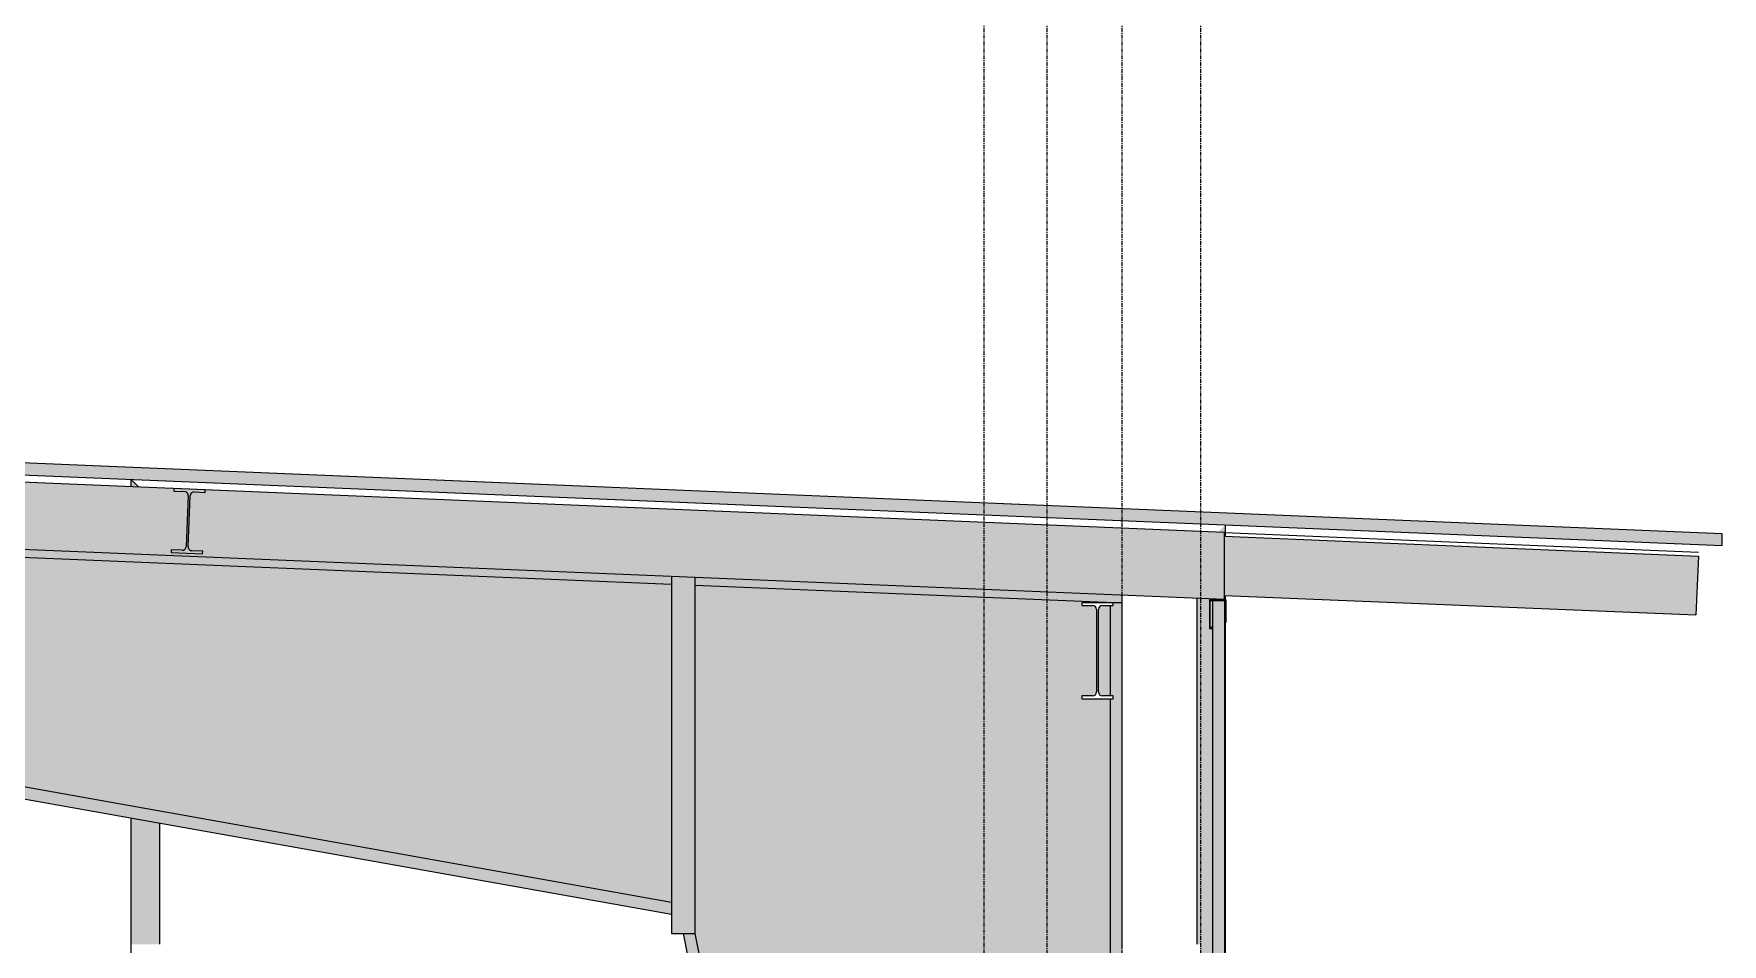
# Model space of a CAD drawing. Header units: inches. Extents: x -23034 to -8448, y -290 to 853.
# Drawn here: x -12583.1 to -12368.6, y 292.7 to 408.5 of the extents above; entities that cross this region are included whole.
import ezdxf

# ---------------------------------------------------------------- set-up
doc = ezdxf.new("R2010")
doc.units = ezdxf.units.IN
doc.header["$MEASUREMENT"] = 0
doc.linetypes.add('Grid Line 1_2_', pattern=[0.875, 0.5, -0.125, 0.125, -0.125])
for name, color, linetype, lineweight in [('A-CLNG', 13, 'Continuous', 9), ('A-CLNG-PATT', 13, 'Continuous', 9), ('A-GLAZ-CWMG', 51, 'Continuous', 9), ('A-ROOF', 132, 'Continuous', 9), ('A-WALL', 113, 'Continuous', 9), ('A-WALL-PATT', 111, 'Continuous', 25), ('L-SITE-WALL', 31, 'Continuous', 9), ('S-BEAM', 12, 'Continuous', 9), ('S-GRID', 1, 'Continuous', 9)]:
    doc.layers.add(name, color=color, linetype=linetype, lineweight=lineweight)

# ---------------------------------------------------------------- blocks, each defined once
blk = doc.blocks.new('Rectangular Mullion - Profile_Polycarbonate_Upper and left-1114459-Section 5')
at = {"layer": 'A-GLAZ-CWMG'}
blk.add_hatch(color=256, dxfattribs=at).paths.add_polyline_path([(22370.68, 332.88), (22370.74, 332.94), (22370.74, 336.44), (22372.74, 336.44), (22372.8, 336.5), (22370.68, 336.5)], flags=0)
at = {"layer": 'A-GLAZ-CWMG', "lineweight": 13}
for p, q in [((22370.68, 336.5), (22370.68, 332.88)), ((22372.8, 336.5), (22370.68, 336.5)), ((22370.74, 332.94), (22370.74, 336.44)), ((22370.74, 336.44), (22372.74, 336.44)), ((22372.74, 336.44), (22372.74, 333.73)), ((22372.8, 333.67), (22372.8, 336.5)), ((22370.68, 332.88), (22371.03, 332.88)), ((22370.97, 332.94), (22370.74, 332.94)), ((22371.03, 333.13), (22370.97, 333.13)), ((22370.97, 333.13), (22370.97, 332.94)), ((22371.03, 332.88), (22371.03, 333.13)), ((22372.74, 333.73), (22372.68, 333.73)), ((22372.68, 333.73), (22372.68, 333.67)), ((22372.68, 333.67), (22372.8, 333.67))]:
    blk.add_line(p, q, dxfattribs=at)
blk = doc.blocks.new('Rectangular Mullion - Profile_Polycarbonate_Upper and left-1166474-Section 5')
at = {"layer": 'A-GLAZ-CWMG'}
h = blk.add_hatch(color=256, dxfattribs=at)
h.paths.add_polyline_path([(22369.06, 0), (22372.68, 0), (22372.68, 137.71), (22369.06, 137.86), (22369.06, 99.73), (22369.55, 99.73), (22369.55, 93.77), (22369.06, 93.77), (22369.06, 51.48), (22369.55, 51.48), (22369.55, 45.52), (22369.06, 45.52), (22369.06, 37.42)], flags=0)
h.paths.add_polyline_path([(22372.68, 171.74), (22372.68, 172.74), (22370.3, 172.84), (22370.3, 171.84)], flags=0)
h.paths.add_polyline_path([(22372.68, 174.24), (22372.61, 176), (22370.3, 176), (22370.3, 174.34)], flags=0)
h.paths.add_polyline_path([(22370.3, 194.5), (22371.03, 194.5), (22371.03, 238.52), (22369.06, 238.52), (22369.06, 196.23), (22369.55, 196.23), (22369.55, 194.5)], flags=0)
h.paths.add_polyline_path([(22372.61, 241.55), (22372.68, 241.55), (22372.61, 242.49)], flags=0)
h.paths.add_polyline_path([(22371.03, 241.55), (22371.03, 336.44), (22370.74, 336.44), (22370.74, 336.5), (22372.68, 336.5), (22372.61, 337.09), (22372.56, 337.09), (22372.56, 336.59), (22369.06, 336.74), (22369.06, 292.73), (22369.55, 292.73), (22369.55, 286.77), (22369.06, 286.77), (22369.06, 244.48), (22369.55, 244.48), (22369.55, 241.55)], flags=0)
h.paths.add_polyline_path([(22372.68, 344.6), (22372.68, 346.05), (22371.72, 345.14), (22372.56, 345.1), (22372.56, 344.6)], flags=0)
h = blk.add_hatch(color=256, dxfattribs=at)
h.paths.add_polyline_path([(22372.61, 194.5), (22372.61, 238.52), (22371.03, 238.52), (22371.03, 194.5), (22371.3, 194.5)], flags=0)
h.paths.add_polyline_path([(22371.03, 241.55), (22372.61, 241.55), (22372.56, 336.44), (22371.03, 336.44), (22371.03, 242.49)], flags=0)
for p, q in [((22372.68, 344.6), (22372.68, 346.05)), ((22372.68, 336.5), (22372.68, 337.09)), ((22369.06, 336.74), (22369.06, 292.73)), ((22372.68, 241.55), (22372.68, 336.44))]:
    blk.add_line(p, q, dxfattribs=at)
blk = doc.blocks.new('Rectangular Mullion - Profile_Polycarbonate_right-1166475-Section 5')
at = {"layer": 'A-GLAZ-CWMG'}
h = blk.add_hatch(color=256, dxfattribs=at)
h.paths.add_polyline_path([(22233.68, 0), (22237.3, 0), (22237.3, 45.52), (22233.68, 45.52)], flags=0)
h.paths.add_polyline_path([(22237.3, 51.48), (22237.3, 93.77), (22233.68, 93.77), (22233.68, 51.48)], flags=0)
h.paths.add_polyline_path([(22233.68, 99.73), (22237.3, 99.73), (22237.3, 142.02), (22233.68, 142.02)], flags=0)
h.paths.add_polyline_path([(22233.68, 147.98), (22237.3, 147.98), (22237.3, 190.27), (22233.68, 190.27), (22233.68, 154.61)], flags=0)
h.paths.add_polyline_path([(22237.3, 196.23), (22237.3, 238.52), (22233.68, 238.52), (22233.68, 196.23)], flags=0)
h.paths.add_polyline_path([(22233.68, 244.48), (22237.3, 244.48), (22237.3, 286.77), (22233.68, 286.77)], flags=0)
h.paths.add_polyline_path([(22233.68, 292.73), (22237.3, 292.73), (22237.3, 308.13), (22233.68, 308.77), (22233.68, 296.14)], flags=0)
h.paths.add_polyline_path([(22234.63, 350.85), (22233.68, 351.84), (22233.68, 350.89)], flags=0)
for p, q in [((22234.63, 350.85), (22233.68, 351.84)), ((22237.3, 292.73), (22237.3, 308.13))]:
    blk.add_line(p, q, dxfattribs=at)
blk = doc.blocks.new('W-Wide Flange - W12X19-1114859-Section 5')
at = {"layer": 'S-BEAM', "lineweight": 15}
for p, q in [((22358.44, 336.15), (22354.43, 336.15)), ((22354.43, 336.15), (22354.43, 335.8)), ((22354.43, 335.8), (22355.79, 335.8)), ((22356.32, 335.28), (22356.32, 324.83)), ((22356.55, 324.83), (22356.55, 335.28)), ((22357.08, 335.8), (22358.44, 335.8)), ((22358.44, 335.8), (22358.44, 336.15)), ((22355.79, 324.3), (22354.43, 324.3)), ((22354.43, 324.3), (22354.43, 323.95)), ((22354.43, 323.95), (22358.44, 323.95)), ((22358.44, 324.3), (22357.08, 324.3)), ((22358.44, 323.95), (22358.44, 324.3))]:
    blk.add_line(p, q, dxfattribs=at)
for centre, start, end in [((22355.79, 335.28), 0, 90), ((22357.08, 335.28), 90, 180), ((22355.79, 324.83), 270, 0), ((22357.08, 324.83), 180, 270)]:
    blk.add_arc(centre, 0.525, start, end, dxfattribs=at)
blk = doc.blocks.new('columns and girder2 - one-1108489-Section 5')
at = {"layer": 'S-BEAM'}
h = blk.add_hatch(color=256, dxfattribs=at)
h.paths.add_polyline_path([(22302.33, 296.54), (22302.33, 298.06), (22123.34, 329.96), (22009.3, 321.86), (22009.24, 320.37), (22123.26, 328.45), (22259.22, 304.22)], flags=0)
h.paths.add_polyline_path([(22006.23, 320.29), (22006.29, 321.79), (21643.96, 326.95), (21643.9, 325.46), (22006.07, 320.29)], flags=0)
h.paths.add_polyline_path([(21640.9, 325.67), (21640.96, 327.17), (21403.33, 358.96), (21386.55, 356.6), (21386.55, 355.09), (21403.33, 357.45), (21640.73, 325.69)], flags=0)
h.paths.add_polyline_path([(21194.62, 328.11), (21381.8, 354.42), (21381.8, 355.93), (21194.62, 329.61)], flags=0)
h.paths.add_polyline_path([(22359.55, 336.13), (22359.55, 337.14), (22305.33, 339.4), (22305.33, 338.39), (22359.15, 336.15)], flags=0)
h.paths.add_polyline_path([(22302.33, 338.52), (22302.33, 339.52), (22010.54, 351.68), (22010.58, 350.67), (22259.22, 340.32)], flags=0)
h.paths.add_polyline_path([(22007.5, 350.8), (22007.54, 351.8), (21645.62, 366.88), (21645.67, 365.88), (22006.07, 350.86)], flags=0)
h.paths.add_polyline_path([(21642.58, 366.01), (21642.62, 367.01), (21386.55, 377.68), (21386.55, 376.68), (21640.73, 366.09)], flags=0)
h.paths.add_polyline_path([(21381.8, 376.87), (21381.8, 377.88), (21194.62, 385.67), (21194.62, 384.67), (21368.34, 377.43)], flags=0)
h.paths.add_polyline_path([(21191.62, 384.8), (21191.62, 385.8), (21135.05, 388.16), (21135.05, 388.66), (21134.3, 388.69), (21134.3, 387.19), (21174.67, 385.5)], flags=0)
h = blk.add_hatch(color=256, dxfattribs=at)
h.paths.add_polyline_path([(21155.3, -6), (21155.3, -6), (21153.8, -6)], flags=0)
h.paths.add_polyline_path([(21135.8, -6), (21135.8, -6), (21134.3, -6)], flags=0)
h.paths.add_polyline_path([(21153.8, 0), (21155.3, 0), (21155.3, 118.86), (21177.75, 240), (21176.23, 240), (21153.8, 119), (21153.8, 76.49)], flags=0)
h.paths.add_polyline_path([(21135.8, 0), (21135.8, 240), (21134.3, 240), (21134.3, 146.25), (21135.05, 146.25), (21135.05, 0)], flags=0)
h.paths.add_polyline_path([(22358.05, 0), (22359.55, 0), (22359.55, 146.5), (22358.8, 146.5), (22358.8, 194.5), (22359.55, 194.5), (22359.55, 336.13), (22358.44, 336.15), (22358.44, 335.8), (22358.05, 335.8), (22358.05, 324.3), (22358.44, 324.3), (22358.44, 323.95), (22358.05, 323.95), (22358.05, 37.42)], flags=0)
h.paths.add_polyline_path([(22340.05, 0), (22340.05, 119), (22305.31, 294.08), (22303.8, 294.08), (22338.55, 118.85), (22338.55, 0), (22339.98, 0)], flags=0)
h.paths.add_polyline_path([(21134.3, 252), (21135.8, 252), (21135.8, 387.12), (21134.3, 387.19), (21134.3, 271.79)], flags=0)
h.paths.add_polyline_path([(21179.98, 252), (21193.29, 323.84), (21191.77, 323.84), (21178.45, 252), (21179.01, 252)], flags=0)
h = blk.add_hatch(color=256, dxfattribs=at)
h.paths.add_polyline_path([(21153.8, -6), (21153.8, -6), (21135.8, -6)], flags=0)
h.paths.add_polyline_path([(21135.8, 0), (21153.8, 0), (21153.8, 119), (21173.96, 227.78), (21143.8, 227.78), (21143.8, 228.45), (21174.09, 228.45), (21176.1, 239.34), (21143.8, 239.42), (21143.8, 240), (21135.8, 240), (21135.8, 76.49)], flags=0)
h.paths.add_polyline_path([(22340.05, 0), (22358.05, 0), (22358.05, 285.6), (22307.55, 285.6), (22307.55, 286.6), (22358.05, 286.6), (22358.05, 323.95), (22354.43, 323.95), (22354.43, 324.3), (22355.79, 324.3), (22356.19, 324.53), (22356.32, 324.83), (22356.24, 335.46), (22356.16, 335.65), (22355.79, 335.8), (22354.43, 335.8), (22354.43, 336.15), (22358.05, 336.2), (22305.33, 338.39), (22305.33, 294.08), (22340.05, 118.85), (22340.05, 37.42)], flags=0)
h.paths.add_polyline_path([(21135.8, 252), (21178.45, 252), (21191.77, 323.84), (21191.62, 323.84), (21191.62, 384.8), (21135.8, 387.12), (21135.8, 325.09), (21188.62, 325.09), (21188.62, 324.09), (21135.8, 324.09), (21135.8, 271.79)], flags=0)
h.paths.add_polyline_path([(22302.33, 298.06), (22302.33, 338.52), (22010.5, 350.68), (22009.3, 321.88), (22123.34, 329.96), (22259.22, 305.74)], flags=0)
h.paths.add_polyline_path([(22006.29, 321.79), (22007.5, 350.8), (21645.58, 365.88), (21643.96, 326.96), (22006.07, 321.79)], flags=0)
h.paths.add_polyline_path([(22358.05, 324.3), (22358.02, 335.8), (22357.08, 335.8), (22356.71, 335.65), (22356.55, 335.12), (22356.63, 324.65), (22356.71, 324.46), (22357.08, 324.3)], flags=0)
h.paths.add_polyline_path([(21640.96, 327.17), (21642.58, 366.01), (21386.55, 376.68), (21386.55, 356.6), (21403.33, 358.96), (21640.73, 327.2)], flags=0)
h.paths.add_polyline_path([(21194.62, 329.63), (21381.8, 355.93), (21381.8, 376.87), (21194.62, 384.59), (21194.62, 336.13)], flags=0)
h = blk.add_hatch(color=256, dxfattribs=at)
h.paths.add_polyline_path([(22302.33, 294.08), (22305.33, 294.08), (22305.33, 339.4), (22302.33, 339.52), (22302.33, 310.85)], flags=0)
h.paths.add_polyline_path([(22009.06, 316.25), (22010.54, 351.68), (22007.54, 351.8), (22006.07, 316.38)], flags=0)
h.paths.add_polyline_path([(21643.73, 321.47), (21645.62, 366.88), (21642.62, 367.01), (21640.73, 321.59)], flags=0)
h.paths.add_polyline_path([(21194.62, 323.84), (21194.62, 385.67), (21191.62, 385.8), (21191.62, 323.84)], flags=0)
for p, q in [((22010.5, 350.68), (22302.33, 338.52)), ((22302.33, 339.52), (22302.33, 294.08)), ((22305.33, 294.08), (22305.33, 339.4)), ((22305.33, 338.39), (22359.55, 336.13)), ((22359.55, 336.13), (22359.55, 337.14)), ((22359.55, 336.13), (22358.05, 336.2)), ((22358.05, 335.8), (22358.05, 324.3)), ((22359.55, 292.25), (22359.55, 336.13)), ((22123.26, 328.45), (22302.33, 296.54)), ((22302.33, 298.06), (22123.34, 329.96)), ((22358.05, 323.95), (22358.05, 0)), ((22302.33, 294.08), (22305.33, 294.08)), ((22303.8, 294.08), (22338.55, 118.85)), ((22340.05, 119), (22305.33, 294.08))]:
    blk.add_line(p, q, dxfattribs=at)
blk = doc.blocks.new('W-Wide Flange - W8X15-1168863-Section 5')
at = {"layer": 'S-BEAM'}
h = blk.add_hatch(dxfattribs=at)
h.set_pattern_fill('FP_24', color=256, style=0, pattern_type=2)
h.set_pattern_definition([(45, (22063.858, 65.275), (-19.007, 19.007), []), (45, (22063.858, 94.075), (-19.007, 19.007), [])])
h.paths.add_polyline_path([(22242.75, 342.39), (22242.76, 342.71), (22241.38, 342.77), (22241.03, 342.93), (22240.9, 343.28), (22241.17, 349.76), (22241.33, 350.11), (22241.69, 350.24), (22243.07, 350.18), (22243.09, 350.5), (22239.08, 350.66), (22239.07, 350.35), (22240.45, 350.29), (22240.8, 350.13), (22240.93, 349.77), (22240.66, 343.29), (22240.5, 342.95), (22240.14, 342.82), (22238.76, 342.87), (22238.74, 342.56)], flags=0)
at = {"layer": 'S-BEAM', "lineweight": 15}
for p, q in [((22239.08, 350.66), (22239.07, 350.35)), ((22239.07, 350.35), (22240.45, 350.29)), ((22243.09, 350.5), (22239.08, 350.66)), ((22240.93, 349.77), (22240.66, 343.29)), ((22240.9, 343.28), (22241.17, 349.76)), ((22241.69, 350.24), (22243.07, 350.18)), ((22243.07, 350.18), (22243.09, 350.5)), ((22238.76, 342.87), (22238.74, 342.56)), ((22238.74, 342.56), (22242.75, 342.39)), ((22240.14, 342.82), (22238.76, 342.87)), ((22242.76, 342.71), (22241.38, 342.77)), ((22242.75, 342.39), (22242.76, 342.71))]:
    blk.add_line(p, q, dxfattribs=at)
for centre, start, end in [((22240.43, 349.79), 357.6141, 87.6141), ((22241.67, 349.74), 87.6141, 177.6141), ((22240.16, 343.31), 267.6141, 357.6141), ((22241.4, 343.26), 177.6141, 267.6141)]:
    blk.add_arc(centre, 0.497, start, end, dxfattribs=at)
blk = doc.blocks.new('Dimension Lumber - 5_5 x 7_5 Glulam-1168851-Section 5')
at = {"layer": 'S-BEAM'}
blk.add_hatch(color=256, dxfattribs=at).paths.add_polyline_path([(22432.47, 334.6), (22432.78, 342.09), (22372.56, 344.6), (22372.61, 337.09), (22414.15, 335.36)], flags=0)
for p, q in [((22372.56, 344.6), (22432.78, 342.09)), ((22432.78, 342.09), (22432.47, 334.6)), ((22372.56, 337.09), (22432.47, 334.6))]:
    blk.add_line(p, q, dxfattribs=at)

msp = doc.modelspace()

# ---------------------------------------------------------------- hatches: boundary and pattern name
at = {"layer": 'A-CLNG-PATT'}
h = msp.add_hatch(dxfattribs=at)
h.set_pattern_fill('FP_23', color=256, style=0, pattern_type=2)
h.set_pattern_definition([(161.57, (22064.818, 66.235), (-7.6802237, -0.0009796), [0, -54.643, 6.067, 0]), (18.43, (22062.898, 66.235), (-7.6802237, 0.0009796), [0, -54.643, 6.067, 0]), (108.43, (22064.818, 66.235), (3.8382953, -19.20136532), [18.211, -42.499]), (71.57, (22062.898, 66.235), (3.8382953, 19.20136532), [18.211, -42.499])])
h.paths.add_polyline_path([(-12431.79815, 336.59363), (-12431.79815, 345.101), (-13669.30612, 396.66384), (-13669.30612, 388.15646), (-12545.13975, 341.31619)], flags=0)
at = {"layer": 'A-ROOF'}
msp.add_hatch(color=256, dxfattribs=at).paths.add_polyline_path([(-12368.55512, 343.42181), (-12368.55512, 344.92312), (-13683.90594, 399.7294), (-13683.90594, 398.2281), (-12390.20475, 344.32388)], flags=0)
at = {"layer": 'A-WALL-PATT', "lineweight": 9, "transparency": 33554649}
msp.add_hatch(color=256, dxfattribs=at).paths.add_polyline_path([(-12431.7526, 191.33984), (-12431.7526, 336.4375), (-12433.3274, 336.4375), (-12433.3274, 191.33984)], flags=0)

# ---------------------------------------------------------------- linework, layer by layer
at = {"layer": 'A-CLNG', "lineweight": 25}
for p, q in [((-12431.79815, 345.101), (-13669.30612, 396.66384)), ((-13669.30612, 388.15646), (-12431.79815, 336.59363)), ((-12431.79815, 336.59363), (-12431.79815, 345.101))]:
    msp.add_line(p, q, dxfattribs=at)
at = {"layer": 'A-ROOF', "lineweight": 25}
for p, q in [((-12368.55512, 344.92312), (-13683.90594, 399.7294)), ((-13417.80612, 387.14061), (-12368.55512, 343.42181)), ((-12368.55512, 343.42181), (-12368.55512, 344.92312))]:
    msp.add_line(p, q, dxfattribs=at)
at = {"layer": 'A-WALL', "lineweight": 25}
for p, q in [((-12433.3274, 336.4375), (-12433.3274, 191.33984)), ((-12431.7526, 336.4375), (-12433.3274, 336.4375)), ((-12431.7526, 191.33984), (-12431.7526, 336.4375))]:
    msp.add_line(p, q, dxfattribs=at)
at = {"layer": 'L-SITE-WALL'}
for p, q in [((-12570.68112, 350.88779), (-12570.68112, 351.84373)), ((-12570.68112, 195.75002), (-12570.68112, 308.77291))]:
    msp.add_line(p, q, dxfattribs=at)
at = {"layer": 'S-BEAM'}
msp.add_line((-12431.79815, 345.101), (-12371.55516, 342.59088), dxfattribs=at)
at = {"layer": 'S-GRID', "linetype": 'Grid Line 1_2_'}
for p, q in [((-12462.30612, -132), (-12462.30612, 648.65882)), ((-12454.30612, -132), (-12454.30612, 648.65882)), ((-12444.80612, -132), (-12444.80612, 648.65882)), ((-12444.80612, -132), (-12444.80612, 648.65882)), ((-12434.80612, -132), (-12434.80612, 648.65882))]:
    msp.add_line(p, q, dxfattribs=at)

# ---------------------------------------------------------------- block references
at = {"layer": 'A-GLAZ-CWMG'}
for name in ['Rectangular Mullion - Profile_Polycarbonate_right-1166475-Section 5', 'Rectangular Mullion - Profile_Polycarbonate_Upper and left-1166474-Section 5', 'Rectangular Mullion - Profile_Polycarbonate_Upper and left-1114459-Section 5']:
    msp.add_blockref(name, (-34804.35893, 0), dxfattribs=at)
at = {"layer": 'S-BEAM'}
for name in ['columns and girder2 - one-1108489-Section 5', 'W-Wide Flange - W8X15-1168863-Section 5', 'Dimension Lumber - 5_5 x 7_5 Glulam-1168851-Section 5', 'W-Wide Flange - W12X19-1114859-Section 5']:
    msp.add_blockref(name, (-34804.35893, 0), dxfattribs=at)

doc.saveas('drawing.dxf')
